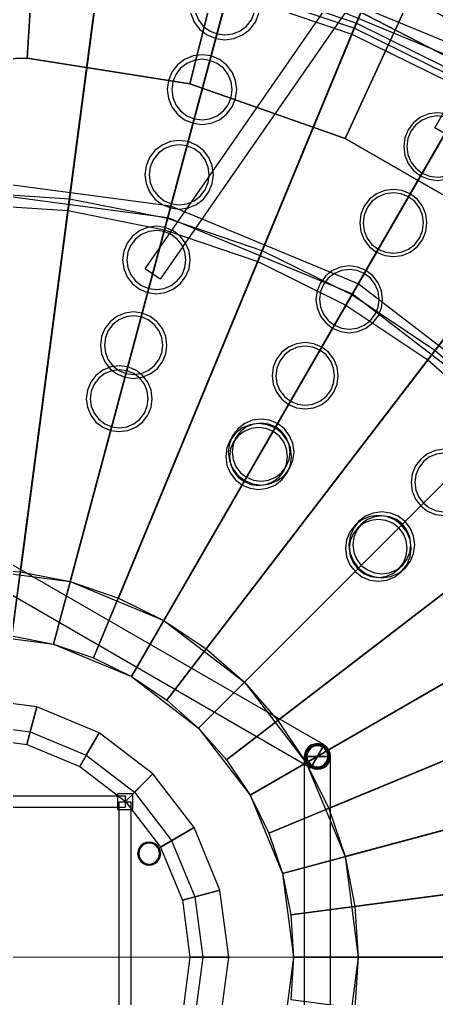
# Model space of a CAD drawing. Header units: millimetres. Extents: x -52000 to 54854, y -52000 to 53750.
# Drawn here: x 770 to 7207, y -635 to 14469 of the extents above; entities that cross this region are included whole.
import ezdxf

# ---------------------------------------------------------------- set-up
doc = ezdxf.new("R2010")
doc.units = ezdxf.units.MM
for name, color, linetype, lineweight in [('D-BMK-AXIS', 7, 'Continuous', 13), ('D-STR-CORE', 7, 'Continuous', 25), ('D-STR-DECK', 7, 'Continuous', 25), ('D-STR-STRC', 7, 'Continuous', 25)]:
    doc.layers.add(name, color=color, linetype=linetype, lineweight=lineweight)

msp = doc.modelspace()

# ---------------------------------------------------------------- linework, layer by layer
at = {"layer": 'D-BMK-AXIS'}
msp.add_line((-52000, 0), (52000, 0), dxfattribs=at)
at = {"layer": 'D-STR-CORE'}
for points in [[(931.7, 3477.3), (1035.3, 3863.7), (0, 4000), (0, 3600)], [(880, 3284.1), (1035.3, 3863.7), (0, 4000), (0, 3400)], [(1700, 2944.5), (2000, 3464.1), (1035.3, 3863.7), (880, 3284.1)], [(1800, 3117.7), (2000, 3464.1), (1035.3, 3863.7), (931.7, 3477.3)], [(2404.2, 2404.2), (2828.4, 2828.4), (2000, 3464.1), (1700, 2944.5)], [(2545.6, 2545.6), (2828.4, 2828.4), (2000, 3464.1), (1800, 3117.7)], [(2944.5, 1700), (3464.1, 2000), (2828.4, 2828.4), (2404.2, 2404.2)], [(3117.7, 1800), (3464.1, 2000), (2828.4, 2828.4), (2545.6, 2545.6)], [(2400, 2310), (-2400, 2310), (-2400, 2490), (2400, 2490)], [(2400, 2310), (-2400, 2310), (-2400, 2490), (2400, 2490)], [(2400, 2310), (-2400, 2310), (-2400, 2490), (2400, 2490)], [(2400, 2310), (-2400, 2310), (-2400, 2490), (2400, 2490)], [(2280, 2280), (2520, 2280), (2520, 2520), (2280, 2520)], [(2310, -2400), (2310, 2400), (2490, 2400), (2490, -2400)], [(2310, -2400), (2310, 2400), (2490, 2400), (2490, -2400)], [(2310, -2400), (2310, 2400), (2490, 2400), (2490, -2400)], [(2310, -2400), (2310, 2400), (2490, 2400), (2490, -2400)], [(3284.1, 880), (3863.7, 1035.3), (3464.1, 2000), (2944.5, 1700)], [(3477.3, 931.7), (3863.7, 1035.3), (3464.1, 2000), (3117.7, 1800)], [(3400, 0), (4000, 0), (3863.7, 1035.3), (3284.1, 880)], [(3600, 0), (4000, 0), (3863.7, 1035.3), (3477.3, 931.7)], [(3284.1, -880), (3863.7, -1035.3), (4000, 0), (3400, 0)], [(3477.3, -931.7), (3863.7, -1035.3), (4000, 0), (3600, 0)]]:
    msp.add_lwpolyline(points, close=True, dxfattribs=at)
at = {"layer": 'D-STR-DECK'}
for points in [[(783.2, 5948.7), (3772.2, 28652.8), (0, 28900), (0, 6000)], [(1552.9, 5795.6), (7479.9, 27915.3), (3772.2, 28652.8), (783.2, 5948.7)], [(2296.1, 5543.3), (11059.6, 26700.1), (7479.9, 27915.3), (1552.9, 5795.6)], [(3000, 5196.2), (14450, 25028.1), (11059.6, 26700.1), (2296.1, 5543.3)], [(3652.6, 4760.1), (17593.2, 22927.9), (14450, 25028.1), (3000, 5196.2)], [(783.2, 5948.7), (3067.4, 23299), (0, 23500), (0, 6000)], [(1552.9, 5795.6), (6082.2, 22699.3), (3067.4, 23299), (783.2, 5948.7)], [(4242.6, 4242.6), (20435.4, 20435.4), (17593.2, 22927.9), (3652.6, 4760.1)], [(2296.1, 5543.3), (8993.1, 21711.2), (6082.2, 22699.3), (1552.9, 5795.6)], [(783.2, 5948.7), (2842.6, 21592), (0, 21778.4), (0, 6000)], [(3000, 5196.2), (11750, 20351.6), (8993.1, 21711.2), (2296.1, 5543.3)], [(1552.9, 5795.6), (5636.7, 21036.3), (2842.6, 21592), (783.2, 5948.7)], [(2296.1, 5543.3), (8334.2, 20120.6), (5636.7, 21036.3), (1552.9, 5795.6)], [(4760.1, 3652.6), (22927.9, 17593.2), (20435.4, 20435.4), (4242.6, 4242.6)], [(3652.6, 4760.1), (14305.9, 18643.8), (11750, 20351.6), (3000, 5196.2)], [(3000, 5196.2), (10889.2, 18860.6), (8334.2, 20120.6), (2296.1, 5543.3)], [(783.2, 5948.7), (2617.9, 19885.1), (0, 20056.7), (0, 6000)], [(1552.9, 5795.6), (5191.1, 19373.3), (2617.9, 19885.1), (783.2, 5948.7)], [(2296.1, 5543.3), (7675.4, 18530), (5191.1, 19373.3), (1552.9, 5795.6)], [(652.6, 4957.2), (2453.9, 18639.2), (0, 18800), (0, 5000)], [(3652.6, 4760.1), (13257.8, 17277.9), (10889.2, 18860.6), (3000, 5196.2)], [(1294.1, 4829.6), (4865.8, 18159.4), (2453.9, 18639.2), (652.6, 4957.2)], [(4242.6, 4242.6), (16617, 16617), (14305.9, 18643.8), (3652.6, 4760.1)], [(3000, 5196.2), (10028.4, 17369.6), (7675.4, 18530), (2296.1, 5543.3)], [(1913.4, 4619.4), (7194.4, 17368.9), (4865.8, 18159.4), (1294.1, 4829.6)], [(5196.2, 3000), (25028.1, 14450), (22927.9, 17593.2), (4760.1, 3652.6)], [(2500, 4330.1), (9400, 16281.3), (7194.4, 17368.9), (1913.4, 4619.4)], [(3652.6, 4760.1), (12209.8, 15912.1), (10028.4, 17369.6), (3000, 5196.2)], [(4242.6, 4242.6), (15399.6, 15399.6), (13257.8, 17277.9), (3652.6, 4760.1)], [(652.6, 4957.2), (2245.1, 17052.9), (0, 17200), (0, 5000)], [(1294.1, 4829.6), (4451.7, 16613.9), (2245.1, 17052.9), (652.6, 4957.2)], [(8039.5, 13548.9), (9264.2, 15612.9), (6876.2, 16841.2), (5969, 14619.3)], [(4760.1, 3652.6), (18643.8, 14305.9), (16617, 16617), (4242.6, 4242.6)], [(1913.4, 4619.4), (6582.2, 15890.7), (4451.7, 16613.9), (1294.1, 4829.6)], [(886.1, 13871.7), (1039.1, 16266.8), (-1942.7, 16183.8), (-1656.7, 13800.9)], [(886.1, 13871.7), (1039.1, 16266.8), (1039.1, 16266.8), (886.1, 13871.7)], [(3399.2, 13478), (3986.1, 15805.1), (1039.1, 16266.8), (886.1, 13871.7)], [(886.1, 13871.7), (1039.1, 16266.8), (1039.1, 16266.8), (886.1, 13871.7)], [(3043.8, 3966.8), (11444.7, 14915), (9400, 16281.3), (2500, 4330.1)], [(1552.9, 5795.6), (4141.1, 15454.8), (0, 16000), (0, 6000)], [(2500, 4330.1), (8600, 14895.6), (6582.2, 15890.7), (1913.4, 4619.4)], [(4242.6, 4242.6), (14182.2, 14182.2), (12209.8, 15912.1), (3652.6, 4760.1)], [(2710, 10622.8), (6307.6, 15810.1), (6537.6, 15650.5), (2940, 10463.2)], [(3399.2, 13478), (3986.1, 15805.1), (3986.1, 15805.1), (3399.2, 13478)], [(5798.4, 12632.8), (6799.6, 14814), (3986.1, 15805.1), (3399.2, 13478)], [(3399.2, 13478), (3986.1, 15805.1), (3986.1, 15805.1), (3399.2, 13478)], [(652.6, 4957.2), (2036.2, 15466.5), (0, 15600), (0, 5000)], [(1294.1, 4829.6), (4037.6, 15068.4), (2036.2, 15466.5), (652.6, 4957.2)], [(3000, 5196.2), (8000, 13856.4), (4141.1, 15454.8), (1552.9, 5795.6)], [(7910, 13700.5), (8000, 13856.4), (4141.1, 15454.8), (4094.5, 15280.9)], [(4760.1, 3652.6), (17277.9, 13257.8), (15399.6, 15399.6), (4242.6, 4242.6)], [(1913.4, 4619.4), (5969.9, 14412.5), (4037.6, 15068.4), (1294.1, 4829.6)], [(5901, 14246.2), (5969.9, 14412.5), (4037.6, 15068.4), (3991, 14894.6)], [(5939.2, 14338.6), (5969.9, 14412.5), (4037.6, 15068.4), (4016.9, 14991.2)], [(3043.8, 3966.8), (10470.7, 13645.7), (8600, 14895.6), (2500, 4330.1)], [(3535.5, 3535.5), (13293.6, 13293.6), (11444.7, 14915), (3043.8, 3966.8)], [(5798.4, 12632.8), (6799.6, 14814), (6799.6, 14814), (5798.4, 12632.8)], [(8003.5, 11364.6), (9385.4, 13326.9), (6799.6, 14814), (5798.4, 12632.8)], [(5798.4, 12632.8), (6799.6, 14814), (6799.6, 14814), (5798.4, 12632.8)], [(8039.5, 13548.9), (8039.5, 13548.9), (5969, 14619.3), (5969, 14619.3)], [(2500, 4330.1), (7800, 13510), (5969.9, 14412.5), (1913.4, 4619.4)], [(5543.3, 2296.1), (26700.1, 11059.6), (25028.1, 14450), (5196.2, 3000)], [(7710, 13354.1), (7800, 13510), (5969.9, 14412.5), (5901, 14246.2)], [(7760, 13440.7), (7800, 13510), (5969.9, 14412.5), (5939.2, 14338.6)], [(7180.5, 12796.9), (8094.1, 14379.4), (8405.9, 14199.4), (7492.2, 12616.9)], [(5196.2, 3000), (20351.6, 11750), (18643.8, 14305.9), (4760.1, 3652.6)], [(4760.1, 3652.6), (15912.1, 12209.8), (14182.2, 14182.2), (4242.6, 4242.6)], [(886.1, 13871.7), (886.1, 13871.7), (-1656.7, 13800.9), (-1656.7, 13800.9)], [(3399.2, 13478), (3399.2, 13478), (886.1, 13871.7), (886.1, 13871.7)], [(4242.6, 4242.6), (11313.7, 11313.7), (8000, 13856.4), (3000, 5196.2)], [(3535.5, 3535.5), (12162.2, 12162.2), (10470.7, 13645.7), (3043.8, 3966.8)], [(3043.8, 3966.8), (9496.7, 12376.3), (7800, 13510), (2500, 4330.1)], [(5798.4, 12632.8), (5798.4, 12632.8), (3399.2, 13478), (3399.2, 13478)], [(3966.8, 3043.8), (14915, 11444.7), (13293.6, 13293.6), (3535.5, 3535.5)], [(5196.2, 3000), (18860.6, 10889.2), (17277.9, 13257.8), (4760.1, 3652.6)], [(8003.5, 11364.6), (8003.5, 11364.6), (5798.4, 12632.8), (5798.4, 12632.8)], [(3535.5, 3535.5), (11030.9, 11030.9), (9496.7, 12376.3), (3043.8, 3966.8)], [(3966.8, 3043.8), (13645.7, 10470.7), (12162.2, 12162.2), (3535.5, 3535.5)], [(5196.2, 3000), (17369.6, 10028.4), (15912.1, 12209.8), (4760.1, 3652.6)], [(3059.2, 11417.2), (3105.8, 11591.1), (0, 12000), (0, 11820)], [(1294.1, 4829.6), (3105.8, 11591.1), (0, 12000), (0, 5000)], [(1516.7, 11520.6), (1540.2, 11699), (0, 11800), (0, 11620)], [(3007.5, 11224.1), (3054.1, 11397.9), (1540.2, 11699), (1516.7, 11520.6)], [(5543.3, 2296.1), (21711.2, 8993.1), (20351.6, 11750), (5196.2, 3000)], [(2500, 4330.1), (6000, 10392.3), (3105.8, 11591.1), (1294.1, 4829.6)], [(5910, 10236.4), (6000, 10392.3), (3105.8, 11591.1), (3059.2, 11417.2)], [(4446.8, 10735.5), (4515.7, 10901.8), (3054.1, 11397.9), (3007.5, 11224.1)], [(4330.1, 2500), (16281.3, 9400), (14915, 11444.7), (3966.8, 3043.8)], [(5196.2, 3000), (13856.4, 8000), (11313.7, 11313.7), (4242.6, 4242.6)], [(3966.8, 3043.8), (12376.3, 9496.7), (11030.9, 11030.9), (3535.5, 3535.5)], [(5795.6, 1552.9), (27915.3, 7479.9), (26700.1, 11059.6), (5543.3, 2296.1)], [(5810, 10063.2), (5900, 10219.1), (4515.7, 10901.8), (4446.8, 10735.5)], [(5543.3, 2296.1), (20120.6, 8334.2), (18860.6, 10889.2), (5196.2, 3000)], [(4330.1, 2500), (14895.6, 8600), (13645.7, 10470.7), (3966.8, 3043.8)], [(3535.5, 3535.5), (8485.3, 8485.3), (6000, 10392.3), (2500, 4330.1)], [(8358, 8358), (8485.3, 8485.3), (6000, 10392.3), (5910, 10236.4)], [(7073.8, 9218.8), (7183.4, 9361.6), (5900, 10219.1), (5810, 10063.2)], [(5543.3, 2296.1), (18530, 7675.4), (17369.6, 10028.4), (5196.2, 3000)], [(4330.1, 2500), (13510, 7800), (12376.3, 9496.7), (3966.8, 3043.8)], [(4619.4, 1913.4), (17368.9, 7194.4), (16281.3, 9400), (4330.1, 2500)], [(8216.6, 8216.6), (8343.9, 8343.9), (7183.4, 9361.6), (7073.8, 9218.8)], [(5795.6, 1552.9), (22699.3, 6082.2), (21711.2, 8993.1), (5543.3, 2296.1)], [(4330.1, 2500), (10392.3, 6000), (8485.3, 8485.3), (3535.5, 3535.5)], [(4619.4, 1913.4), (15890.7, 6582.2), (14895.6, 8600), (4330.1, 2500)], [(5795.6, 1552.9), (21036.3, 5636.7), (20120.6, 8334.2), (5543.3, 2296.1)], [(5795.6, 1552.9), (15454.8, 4141.1), (13856.4, 8000), (5196.2, 3000)], [(4619.4, 1913.4), (14412.5, 5969.9), (13510, 7800), (4330.1, 2500)], [(5795.6, 1552.9), (19373.3, 5191.1), (18530, 7675.4), (5543.3, 2296.1)], [(5948.7, 783.2), (28652.8, 3772.2), (27915.3, 7479.9), (5795.6, 1552.9)], [(4829.6, 1294.1), (18159.4, 4865.8), (17368.9, 7194.4), (4619.4, 1913.4)], [(4829.6, 1294.1), (16613.9, 4451.7), (15890.7, 6582.2), (4619.4, 1913.4)], [(5948.7, 783.2), (23299, 3067.4), (22699.3, 6082.2), (5795.6, 1552.9)], [(4829.6, 1294.1), (11591.1, 3105.8), (10392.3, 6000), (4330.1, 2500)], [(4829.6, 1294.1), (15068.4, 4037.6), (14412.5, 5969.9), (4619.4, 1913.4)], [(5948.7, 783.2), (21592, 2842.6), (21036.3, 5636.7), (5795.6, 1552.9)], [(5948.7, 783.2), (19885.1, 2617.9), (19373.3, 5191.1), (5795.6, 1552.9)], [(4957.2, 652.6), (18639.2, 2453.9), (18159.4, 4865.8), (4829.6, 1294.1)], [(4957.2, 652.6), (17052.9, 2245.1), (16613.9, 4451.7), (4829.6, 1294.1)], [(6000, 0), (16000, 0), (15454.8, 4141.1), (5795.6, 1552.9)], [(4957.2, 652.6), (15466.5, 2036.2), (15068.4, 4037.6), (4829.6, 1294.1)], [(6000, 0), (28900, 0), (28652.8, 3772.2), (5948.7, 783.2)], [(5000, 0), (12000, 0), (11591.1, 3105.8), (4829.6, 1294.1)], [(6000, 0), (23500, 0), (23299, 3067.4), (5948.7, 783.2)], [(6000, 0), (21778.4, 0), (21592, 2842.6), (5948.7, 783.2)], [(6000, 0), (20056.7, 0), (19885.1, 2617.9), (5948.7, 783.2)], [(5000, 0), (18800, 0), (18639.2, 2453.9), (4957.2, 652.6)], [(5000, 0), (17200, 0), (17052.9, 2245.1), (4957.2, 652.6)], [(5000, 0), (15600, 0), (15466.5, 2036.2), (4957.2, 652.6)], [(4829.6, -1294.1), (11591.1, -3105.8), (12000, 0), (5000, 0)], [(4957.2, -652.6), (15466.5, -2036.2), (15600, 0), (5000, 0)], [(4957.2, -652.6), (17052.9, -2245.1), (17200, 0), (5000, 0)], [(4957.2, -652.6), (18639.2, -2453.9), (18800, 0), (5000, 0)], [(5795.6, -1552.9), (15454.8, -4141.1), (16000, 0), (6000, 0)], [(5948.7, -783.2), (19885.1, -2617.9), (20056.7, 0), (6000, 0)], [(5948.7, -783.2), (21592, -2842.6), (21778.4, 0), (6000, 0)], [(5948.7, -783.2), (23299, -3067.4), (23500, 0), (6000, 0)], [(5948.7, -783.2), (28652.8, -3772.2), (28900, 0), (6000, 0)]]:
    msp.add_lwpolyline(points, close=True, dxfattribs=at)
at = {"layer": 'D-STR-STRC'}
for points in [[(4485.2, 14703.5), (4466.6, 14844.7), (4412.1, 14976.2), (4325.4, 15089.2), (4212.5, 15175.9), (4081, 15230.3), (3939.8, 15248.9), (3798.6, 15230.3), (3667.1, 15175.9), (3554.2, 15089.2), (3467.5, 14976.2), (3413, 14844.7), (3394.4, 14703.5), (3413, 14562.4), (3467.5, 14430.8), (3554.2, 14317.9), (3667.1, 14231.2), (3798.6, 14176.7), (3939.8, 14158.2), (4081, 14176.7), (4212.5, 14231.2), (4325.4, 14317.9), (4412.1, 14430.8), (4466.6, 14562.4)], [(4485.2, 14703.5), (4466.6, 14844.7), (4412.1, 14976.2), (4325.4, 15089.2), (4212.5, 15175.9), (4081, 15230.3), (3939.8, 15248.9), (3798.6, 15230.3), (3667.1, 15175.9), (3554.2, 15089.2), (3467.5, 14976.2), (3413, 14844.7), (3394.4, 14703.5), (3413, 14562.4), (3467.5, 14430.8), (3554.2, 14317.9), (3667.1, 14231.2), (3798.6, 14176.7), (3939.8, 14158.2), (4081, 14176.7), (4212.5, 14231.2), (4325.4, 14317.9), (4412.1, 14430.8), (4466.6, 14562.4)], [(4412.1, 14703.5), (4396.1, 14825.8), (4348.9, 14939.7), (4273.8, 15037.5), (4176, 15112.6), (4062.1, 15159.8), (3939.8, 15175.9), (3817.5, 15159.8), (3703.6, 15112.6), (3605.8, 15037.5), (3530.7, 14939.7), (3483.5, 14825.8), (3467.5, 14703.5), (3483.5, 14581.3), (3530.7, 14467.4), (3605.8, 14369.5), (3703.6, 14294.5), (3817.5, 14247.3), (3939.8, 14231.2), (4062.1, 14247.3), (4176, 14294.5), (4273.8, 14369.5), (4348.9, 14467.4), (4396.1, 14581.3)], [(4412.1, 14703.5), (4396.1, 14825.8), (4348.9, 14939.7), (4273.8, 15037.5), (4176, 15112.6), (4062.1, 15159.8), (3939.8, 15175.9), (3817.5, 15159.8), (3703.6, 15112.6), (3605.8, 15037.5), (3530.7, 14939.7), (3483.5, 14825.8), (3467.5, 14703.5), (3483.5, 14581.3), (3530.7, 14467.4), (3605.8, 14369.5), (3703.6, 14294.5), (3817.5, 14247.3), (3939.8, 14231.2), (4062.1, 14247.3), (4176, 14294.5), (4273.8, 14369.5), (4348.9, 14467.4), (4396.1, 14581.3)], [(4124.8, 13388.8), (4106.5, 13527.9), (4052.8, 13657.5), (3967.5, 13768.7), (3856.2, 13854.1), (3726.6, 13907.8), (3587.5, 13926.1), (3448.5, 13907.8), (3318.9, 13854.1), (3207.6, 13768.7), (3122.2, 13657.5), (3068.5, 13527.9), (3050.2, 13388.8), (3068.5, 13249.7), (3122.2, 13120.2), (3207.6, 13008.9), (3318.9, 12923.5), (3448.5, 12869.8), (3587.5, 12851.5), (3726.6, 12869.8), (3856.2, 12923.5), (3967.5, 13008.9), (4052.8, 13120.2), (4106.5, 13249.7)], [(4124.8, 13388.8), (4106.5, 13527.9), (4052.8, 13657.5), (3967.5, 13768.7), (3856.2, 13854.1), (3726.6, 13907.8), (3587.5, 13926.1), (3448.5, 13907.8), (3318.9, 13854.1), (3207.6, 13768.7), (3122.2, 13657.5), (3068.5, 13527.9), (3050.2, 13388.8), (3068.5, 13249.7), (3122.2, 13120.2), (3207.6, 13008.9), (3318.9, 12923.5), (3448.5, 12869.8), (3587.5, 12851.5), (3726.6, 12869.8), (3856.2, 12923.5), (3967.5, 13008.9), (4052.8, 13120.2), (4106.5, 13249.7)], [(4054.6, 13388.8), (4038.7, 13509.7), (3992, 13622.3), (3917.8, 13719.1), (3821.1, 13793.3), (3708.4, 13840), (3587.5, 13855.9), (3466.6, 13840), (3354, 13793.3), (3257.2, 13719.1), (3183, 13622.3), (3136.3, 13509.7), (3120.4, 13388.8), (3136.3, 13267.9), (3183, 13155.3), (3257.2, 13058.5), (3354, 12984.3), (3466.6, 12937.6), (3587.5, 12921.7), (3708.4, 12937.6), (3821.1, 12984.3), (3917.8, 13058.5), (3992, 13155.3), (4038.7, 13267.9)], [(4054.6, 13388.8), (4038.7, 13509.7), (3992, 13622.3), (3917.8, 13719.1), (3821.1, 13793.3), (3708.4, 13840), (3587.5, 13855.9), (3466.6, 13840), (3354, 13793.3), (3257.2, 13719.1), (3183, 13622.3), (3136.3, 13509.7), (3120.4, 13388.8), (3136.3, 13267.9), (3183, 13155.3), (3257.2, 13058.5), (3354, 12984.3), (3466.6, 12937.6), (3587.5, 12921.7), (3708.4, 12937.6), (3821.1, 12984.3), (3917.8, 13058.5), (3992, 13155.3), (4038.7, 13267.9)], [(7743.6, 12509.3), (7725.8, 12644.2), (7673.7, 12769.9), (7590.9, 12877.9), (7482.9, 12960.8), (7357.2, 13012.8), (7222.2, 13030.6), (7087.3, 13012.8), (6961.6, 12960.8), (6853.6, 12877.9), (6770.7, 12769.9), (6718.6, 12644.2), (6700.9, 12509.3), (6718.6, 12374.3), (6770.7, 12248.6), (6853.6, 12140.6), (6961.6, 12057.8), (7087.3, 12005.7), (7222.2, 11987.9), (7357.2, 12005.7), (7482.9, 12057.8), (7590.9, 12140.6), (7673.7, 12248.6), (7725.8, 12374.3)], [(7743.6, 12509.3), (7725.8, 12644.2), (7673.7, 12769.9), (7590.9, 12877.9), (7482.9, 12960.8), (7357.2, 13012.8), (7222.2, 13030.6), (7087.3, 13012.8), (6961.6, 12960.8), (6853.6, 12877.9), (6770.7, 12769.9), (6718.6, 12644.2), (6700.9, 12509.3), (6718.6, 12374.3), (6770.7, 12248.6), (6853.6, 12140.6), (6961.6, 12057.8), (7087.3, 12005.7), (7222.2, 11987.9), (7357.2, 12005.7), (7482.9, 12057.8), (7590.9, 12140.6), (7673.7, 12248.6), (7725.8, 12374.3)], [(7694.7, 12509.3), (7678.6, 12631.5), (7631.4, 12745.5), (7556.3, 12843.3), (7458.5, 12918.4), (7344.5, 12965.6), (7222.2, 12981.7), (7099.9, 12965.6), (6986, 12918.4), (6888.1, 12843.3), (6813.1, 12745.5), (6765.9, 12631.5), (6749.8, 12509.3), (6765.9, 12387), (6813.1, 12273), (6888.1, 12175.2), (6986, 12100.1), (7099.9, 12052.9), (7222.2, 12036.8), (7344.5, 12052.9), (7458.5, 12100.1), (7556.3, 12175.2), (7631.4, 12273), (7678.6, 12387)], [(7694.7, 12509.3), (7678.6, 12631.5), (7631.4, 12745.5), (7556.3, 12843.3), (7458.5, 12918.4), (7344.5, 12965.6), (7222.2, 12981.7), (7099.9, 12965.6), (6986, 12918.4), (6888.1, 12843.3), (6813.1, 12745.5), (6765.9, 12631.5), (6749.8, 12509.3), (6765.9, 12387), (6813.1, 12273), (6888.1, 12175.2), (6986, 12100.1), (7099.9, 12052.9), (7222.2, 12036.8), (7344.5, 12052.9), (7458.5, 12100.1), (7556.3, 12175.2), (7631.4, 12273), (7678.6, 12387)], [(3764.5, 12074.1), (3746.4, 12211), (3693.6, 12338.7), (3609.5, 12448.3), (3499.9, 12532.4), (3372.2, 12585.3), (3235.2, 12603.3), (3098.3, 12585.3), (2970.6, 12532.4), (2861, 12448.3), (2776.9, 12338.7), (2724, 12211), (2706, 12074.1), (2724, 11937.1), (2776.9, 11809.5), (2861, 11699.9), (2970.6, 11615.7), (3098.3, 11562.9), (3235.2, 11544.8), (3372.2, 11562.9), (3499.9, 11615.7), (3609.5, 11699.9), (3693.6, 11809.5), (3746.4, 11937.1)], [(3764.5, 12074.1), (3746.4, 12211), (3693.6, 12338.7), (3609.5, 12448.3), (3499.9, 12532.4), (3372.2, 12585.3), (3235.2, 12603.3), (3098.3, 12585.3), (2970.6, 12532.4), (2861, 12448.3), (2776.9, 12338.7), (2724, 12211), (2706, 12074.1), (2724, 11937.1), (2776.9, 11809.5), (2861, 11699.9), (2970.6, 11615.7), (3098.3, 11562.9), (3235.2, 11544.8), (3372.2, 11562.9), (3499.9, 11615.7), (3609.5, 11699.9), (3693.6, 11809.5), (3746.4, 11937.1)], [(3697.1, 12074.1), (3681.3, 12193.6), (3635.2, 12305), (3561.8, 12400.6), (3466.2, 12474), (3354.8, 12520.2), (3235.2, 12535.9), (3115.7, 12520.2), (3004.3, 12474), (2908.7, 12400.6), (2835.3, 12305), (2789.1, 12193.6), (2773.4, 12074.1), (2789.1, 11954.5), (2835.3, 11843.2), (2908.7, 11747.5), (3004.3, 11674.1), (3115.7, 11628), (3235.2, 11612.2), (3354.8, 11628), (3466.2, 11674.1), (3561.8, 11747.5), (3635.2, 11843.2), (3681.3, 11954.5)], [(3697.1, 12074.1), (3681.3, 12193.6), (3635.2, 12305), (3561.8, 12400.6), (3466.2, 12474), (3354.8, 12520.2), (3235.2, 12535.9), (3115.7, 12520.2), (3004.3, 12474), (2908.7, 12400.6), (2835.3, 12305), (2789.1, 12193.6), (2773.4, 12074.1), (2789.1, 11954.5), (2835.3, 11843.2), (2908.7, 11747.5), (3004.3, 11674.1), (3115.7, 11628), (3235.2, 11612.2), (3354.8, 11628), (3466.2, 11674.1), (3561.8, 11747.5), (3635.2, 11843.2), (3681.3, 11954.5)], [(7059.7, 11330.5), (7042.1, 11464.6), (6990.3, 11589.5), (6908, 11696.8), (6800.7, 11779.1), (6675.7, 11830.9), (6541.7, 11848.6), (6407.6, 11830.9), (6282.6, 11779.1), (6175.3, 11696.8), (6093, 11589.5), (6041.3, 11464.6), (6023.6, 11330.5), (6041.3, 11196.4), (6093, 11071.5), (6175.3, 10964.2), (6282.6, 10881.9), (6407.6, 10830.1), (6541.7, 10812.4), (6675.7, 10830.1), (6800.7, 10881.9), (6908, 10964.2), (6990.3, 11071.5), (7042.1, 11196.4)], [(7059.7, 11330.5), (7042.1, 11464.6), (6990.3, 11589.5), (6908, 11696.8), (6800.7, 11779.1), (6675.7, 11830.9), (6541.7, 11848.6), (6407.6, 11830.9), (6282.6, 11779.1), (6175.3, 11696.8), (6093, 11589.5), (6041.3, 11464.6), (6023.6, 11330.5), (6041.3, 11196.4), (6093, 11071.5), (6175.3, 10964.2), (6282.6, 10881.9), (6407.6, 10830.1), (6541.7, 10812.4), (6675.7, 10830.1), (6800.7, 10881.9), (6908, 10964.2), (6990.3, 11071.5), (7042.1, 11196.4)], [(7008.1, 11330.5), (6992.2, 11451.2), (6945.6, 11563.7), (6871.5, 11660.3), (6774.9, 11734.4), (6662.4, 11781), (6541.7, 11796.9), (6420.9, 11781), (6308.5, 11734.4), (6211.8, 11660.3), (6137.7, 11563.7), (6091.1, 11451.2), (6075.2, 11330.5), (6091.1, 11209.8), (6137.7, 11097.3), (6211.8, 11000.7), (6308.5, 10926.6), (6420.9, 10880), (6541.7, 10864.1), (6662.4, 10880), (6774.9, 10926.6), (6871.5, 11000.7), (6945.6, 11097.3), (6992.2, 11209.8)], [(7008.1, 11330.5), (6992.2, 11451.2), (6945.6, 11563.7), (6871.5, 11660.3), (6774.9, 11734.4), (6662.4, 11781), (6541.7, 11796.9), (6420.9, 11781), (6308.5, 11734.4), (6211.8, 11660.3), (6137.7, 11563.7), (6091.1, 11451.2), (6075.2, 11330.5), (6091.1, 11209.8), (6137.7, 11097.3), (6211.8, 11000.7), (6308.5, 10926.6), (6420.9, 10880), (6541.7, 10864.1), (6662.4, 10880), (6774.9, 10926.6), (6871.5, 11000.7), (6945.6, 11097.3), (6992.2, 11209.8)], [(3404.1, 10759.3), (3386.4, 10894.2), (3334.3, 11019.9), (3251.5, 11127.9), (3143.5, 11210.7), (3017.8, 11262.7), (2883, 11280.5), (2748.1, 11262.7), (2622.4, 11210.7), (2514.4, 11127.9), (2431.6, 11019.9), (2379.6, 10894.2), (2361.8, 10759.3), (2379.6, 10624.5), (2431.6, 10498.8), (2514.4, 10390.8), (2622.4, 10308), (2748.1, 10255.9), (2883, 10238.2), (3017.8, 10255.9), (3143.5, 10308), (3251.5, 10390.8), (3334.3, 10498.8), (3386.4, 10624.5)], [(3404.1, 10759.3), (3386.4, 10894.2), (3334.3, 11019.9), (3251.5, 11127.9), (3143.5, 11210.7), (3017.8, 11262.7), (2883, 11280.5), (2748.1, 11262.7), (2622.4, 11210.7), (2514.4, 11127.9), (2431.6, 11019.9), (2379.6, 10894.2), (2361.8, 10759.3), (2379.6, 10624.5), (2431.6, 10498.8), (2514.4, 10390.8), (2622.4, 10308), (2748.1, 10255.9), (2883, 10238.2), (3017.8, 10255.9), (3143.5, 10308), (3251.5, 10390.8), (3334.3, 10498.8), (3386.4, 10624.5)], [(3339.5, 10759.3), (3324, 10877.5), (3278.4, 10987.6), (3205.8, 11082.2), (3111.2, 11154.7), (3001.1, 11200.3), (2883, 11215.9), (2764.8, 11200.3), (2654.7, 11154.7), (2560.1, 11082.2), (2487.6, 10987.6), (2441.9, 10877.5), (2426.4, 10759.3), (2441.9, 10641.2), (2487.6, 10531.1), (2560.1, 10436.5), (2654.7, 10363.9), (2764.8, 10318.3), (2883, 10302.8), (3001.1, 10318.3), (3111.2, 10363.9), (3205.8, 10436.5), (3278.4, 10531.1), (3324, 10641.2)], [(3339.5, 10759.3), (3324, 10877.5), (3278.4, 10987.6), (3205.8, 11082.2), (3111.2, 11154.7), (3001.1, 11200.3), (2883, 11215.9), (2764.8, 11200.3), (2654.7, 11154.7), (2560.1, 11082.2), (2487.6, 10987.6), (2441.9, 10877.5), (2426.4, 10759.3), (2441.9, 10641.2), (2487.6, 10531.1), (2560.1, 10436.5), (2654.7, 10363.9), (2764.8, 10318.3), (2883, 10302.8), (3001.1, 10318.3), (3111.2, 10363.9), (3205.8, 10436.5), (3278.4, 10531.1), (3324, 10641.2)], [(6375.9, 10151.7), (6358.3, 10285), (6306.9, 10409.1), (6225.1, 10515.7), (6118.5, 10597.5), (5994.3, 10649), (5861.1, 10666.5), (5727.9, 10649), (5603.7, 10597.5), (5497.1, 10515.7), (5415.3, 10409.1), (5363.9, 10285), (5346.3, 10151.7), (5363.9, 10018.5), (5415.3, 9894.4), (5497.1, 9787.7), (5603.7, 9705.9), (5727.9, 9654.5), (5861.1, 9637), (5994.3, 9654.5), (6118.5, 9705.9), (6225.1, 9787.7), (6306.9, 9894.4), (6358.3, 10018.5)], [(6375.9, 10151.7), (6358.3, 10285), (6306.9, 10409.1), (6225.1, 10515.7), (6118.5, 10597.5), (5994.3, 10649), (5861.1, 10666.5), (5727.9, 10649), (5603.7, 10597.5), (5497.1, 10515.7), (5415.3, 10409.1), (5363.9, 10285), (5346.3, 10151.7), (5363.9, 10018.5), (5415.3, 9894.4), (5497.1, 9787.7), (5603.7, 9705.9), (5727.9, 9654.5), (5861.1, 9637), (5994.3, 9654.5), (6118.5, 9705.9), (6225.1, 9787.7), (6306.9, 9894.4), (6358.3, 10018.5)], [(6321.5, 10151.7), (6305.8, 10270.9), (6259.8, 10381.9), (6186.7, 10477.3), (6091.3, 10550.5), (5980.3, 10596.5), (5861.1, 10612.1), (5742, 10596.5), (5630.9, 10550.5), (5535.6, 10477.3), (5462.4, 10381.9), (5416.4, 10270.9), (5400.7, 10151.7), (5416.4, 10032.6), (5462.4, 9921.5), (5535.6, 9826.2), (5630.9, 9753), (5742, 9707), (5861.1, 9691.3), (5980.3, 9707), (6091.3, 9753), (6186.7, 9826.2), (6259.8, 9921.5), (6305.8, 10032.6)], [(6321.5, 10151.7), (6305.8, 10270.9), (6259.8, 10381.9), (6186.7, 10477.3), (6091.3, 10550.5), (5980.3, 10596.5), (5861.1, 10612.1), (5742, 10596.5), (5630.9, 10550.5), (5535.6, 10477.3), (5462.4, 10381.9), (5416.4, 10270.9), (5400.7, 10151.7), (5416.4, 10032.6), (5462.4, 9921.5), (5535.6, 9826.2), (5630.9, 9753), (5742, 9707), (5861.1, 9691.3), (5980.3, 9707), (6091.3, 9753), (6186.7, 9826.2), (6259.8, 9921.5), (6305.8, 10032.6)], [(3043.8, 9444.6), (3026.3, 9577.4), (2975, 9701.1), (2893.5, 9807.4), (2787.2, 9888.9), (2663.5, 9940.2), (2530.7, 9957.7), (2397.9, 9940.2), (2274.1, 9888.9), (2167.9, 9807.4), (2086.3, 9701.1), (2035.1, 9577.4), (2017.6, 9444.6), (2035.1, 9311.8), (2086.3, 9188.1), (2167.9, 9081.8), (2274.1, 9000.3), (2397.9, 8949), (2530.7, 8931.5), (2663.5, 8949), (2787.2, 9000.3), (2893.5, 9081.8), (2975, 9188.1), (3026.3, 9311.8)], [(3043.8, 9444.6), (3026.3, 9577.4), (2975, 9701.1), (2893.5, 9807.4), (2787.2, 9888.9), (2663.5, 9940.2), (2530.7, 9957.7), (2397.9, 9940.2), (2274.1, 9888.9), (2167.9, 9807.4), (2086.3, 9701.1), (2035.1, 9577.4), (2017.6, 9444.6), (2035.1, 9311.8), (2086.3, 9188.1), (2167.9, 9081.8), (2274.1, 9000.3), (2397.9, 8949), (2530.7, 8931.5), (2663.5, 8949), (2787.2, 9000.3), (2893.5, 9081.8), (2975, 9188.1), (3026.3, 9311.8)], [(2982, 9444.6), (2966.6, 9561.4), (2921.5, 9670.3), (2849.8, 9763.7), (2756.3, 9835.5), (2647.5, 9880.5), (2530.7, 9895.9), (2413.9, 9880.5), (2305, 9835.5), (2211.6, 9763.7), (2139.8, 9670.3), (2094.7, 9561.4), (2079.4, 9444.6), (2094.7, 9327.8), (2139.8, 9219), (2211.6, 9125.5), (2305, 9053.8), (2413.9, 9008.7), (2530.7, 8993.3), (2647.5, 9008.7), (2756.3, 9053.8), (2849.8, 9125.5), (2921.5, 9219), (2966.6, 9327.8)], [(2982, 9444.6), (2966.6, 9561.4), (2921.5, 9670.3), (2849.8, 9763.7), (2756.3, 9835.5), (2647.5, 9880.5), (2530.7, 9895.9), (2413.9, 9880.5), (2305, 9835.5), (2211.6, 9763.7), (2139.8, 9670.3), (2094.7, 9561.4), (2079.4, 9444.6), (2094.7, 9327.8), (2139.8, 9219), (2211.6, 9125.5), (2305, 9053.8), (2413.9, 9008.7), (2530.7, 8993.3), (2647.5, 9008.7), (2756.3, 9053.8), (2849.8, 9125.5), (2921.5, 9219), (2966.6, 9327.8)], [(5692, 8973), (5674.6, 9105.4), (5623.5, 9228.7), (5542.2, 9334.7), (5436.3, 9415.9), (5312.9, 9467), (5180.6, 9484.5), (5048.2, 9467), (4924.8, 9415.9), (4818.9, 9334.7), (4737.6, 9228.7), (4686.5, 9105.4), (4669.1, 8973), (4686.5, 8840.6), (4737.6, 8717.2), (4818.9, 8611.3), (4924.8, 8530), (5048.2, 8478.9), (5180.6, 8461.5), (5312.9, 8478.9), (5436.3, 8530), (5542.2, 8611.3), (5623.5, 8717.2), (5674.6, 8840.6)], [(5692, 8973), (5674.6, 9105.4), (5623.5, 9228.7), (5542.2, 9334.7), (5436.3, 9415.9), (5312.9, 9467), (5180.6, 9484.5), (5048.2, 9467), (4924.8, 9415.9), (4818.9, 9334.7), (4737.6, 9228.7), (4686.5, 9105.4), (4669.1, 8973), (4686.5, 8840.6), (4737.6, 8717.2), (4818.9, 8611.3), (4924.8, 8530), (5048.2, 8478.9), (5180.6, 8461.5), (5312.9, 8478.9), (5436.3, 8530), (5542.2, 8611.3), (5623.5, 8717.2), (5674.6, 8840.6)], [(5634.9, 8973), (5619.4, 9090.6), (5574.1, 9200.2), (5501.8, 9294.3), (5407.7, 9366.5), (5298.2, 9411.9), (5180.6, 9427.4), (5063, 9411.9), (4953.4, 9366.5), (4859.3, 9294.3), (4787.1, 9200.2), (4741.7, 9090.6), (4726.2, 8973), (4741.7, 8855.4), (4787.1, 8745.8), (4859.3, 8651.7), (4953.4, 8579.5), (5063, 8534.1), (5180.6, 8518.6), (5298.2, 8534.1), (5407.7, 8579.5), (5501.8, 8651.7), (5574.1, 8745.8), (5619.4, 8855.4)], [(5634.9, 8973), (5619.4, 9090.6), (5574.1, 9200.2), (5501.8, 9294.3), (5407.7, 9366.5), (5298.2, 9411.9), (5180.6, 9427.4), (5063, 9411.9), (4953.4, 9366.5), (4859.3, 9294.3), (4787.1, 9200.2), (4741.7, 9090.6), (4726.2, 8973), (4741.7, 8855.4), (4787.1, 8745.8), (4859.3, 8651.7), (4953.4, 8579.5), (5063, 8534.1), (5180.6, 8518.6), (5298.2, 8534.1), (5407.7, 8579.5), (5501.8, 8651.7), (5574.1, 8745.8), (5619.4, 8855.4)], [(2817.2, 8618.2), (2799.9, 8749.7), (2749.2, 8872.2), (2668.5, 8977.4), (2563.2, 9058.1), (2440.7, 9108.9), (2309.2, 9126.2), (2177.8, 9108.9), (2055.2, 9058.1), (1950, 8977.4), (1869.3, 8872.2), (1818.6, 8749.7), (1801.2, 8618.2), (1818.6, 8486.7), (1869.3, 8364.2), (1950, 8259), (2055.2, 8178.3), (2177.8, 8127.5), (2309.2, 8110.2), (2440.7, 8127.5), (2563.2, 8178.3), (2668.5, 8259), (2749.2, 8364.2), (2799.9, 8486.7)], [(2757.2, 8618.2), (2742, 8734.2), (2697.2, 8842.2), (2626, 8935), (2533.2, 9006.2), (2425.2, 9050.9), (2309.2, 9066.2), (2193.3, 9050.9), (2085.2, 9006.2), (1992.5, 8935), (1921.3, 8842.2), (1876.5, 8734.2), (1861.2, 8618.2), (1876.5, 8502.3), (1921.3, 8394.2), (1992.5, 8301.4), (2085.2, 8230.2), (2193.3, 8185.5), (2309.2, 8170.2), (2425.2, 8185.5), (2533.2, 8230.2), (2626, 8301.4), (2697.2, 8394.2), (2742, 8502.3)], [(4969.1, 7726.9), (4951.8, 7858.4), (4901.1, 7980.9), (4820.3, 8086.1), (4715.1, 8166.8), (4592.6, 8217.6), (4461.1, 8234.9), (4329.6, 8217.6), (4207.1, 8166.8), (4101.9, 8086.1), (4021.2, 7980.9), (3970.4, 7858.4), (3953.1, 7726.9), (3970.4, 7595.4), (4021.2, 7472.9), (4101.9, 7367.7), (4207.1, 7286.9), (4329.6, 7236.2), (4461.1, 7218.9), (4592.6, 7236.2), (4715.1, 7286.9), (4820.3, 7367.7), (4901.1, 7472.9), (4951.8, 7595.4)], [(5008.2, 7794.2), (4990.9, 7925.8), (4940.1, 8048.3), (4859.3, 8153.6), (4754.1, 8234.3), (4631.5, 8285.1), (4500, 8302.4), (4368.5, 8285.1), (4245.9, 8234.3), (4140.7, 8153.6), (4059.9, 8048.3), (4009.1, 7925.8), (3991.8, 7794.2), (4009.1, 7662.7), (4059.9, 7540.1), (4140.7, 7434.9), (4245.9, 7354.1), (4368.5, 7303.4), (4500, 7286), (4631.5, 7303.4), (4754.1, 7354.1), (4859.3, 7434.9), (4940.1, 7540.1), (4990.9, 7662.7)], [(5008.2, 7794.2), (4990.9, 7925.8), (4940.1, 8048.3), (4859.3, 8153.6), (4754.1, 8234.3), (4631.5, 8285.1), (4500, 8302.4), (4368.5, 8285.1), (4245.9, 8234.3), (4140.7, 8153.6), (4059.9, 8048.3), (4009.1, 7925.8), (3991.8, 7794.2), (4009.1, 7662.7), (4059.9, 7540.1), (4140.7, 7434.9), (4245.9, 7354.1), (4368.5, 7303.4), (4500, 7286), (4631.5, 7303.4), (4754.1, 7354.1), (4859.3, 7434.9), (4940.1, 7540.1), (4990.9, 7662.7)], [(4909.1, 7726.9), (4893.8, 7842.8), (4849.1, 7950.9), (4777.9, 8043.7), (4685.1, 8114.9), (4577.1, 8159.6), (4461.1, 8174.9), (4345.2, 8159.6), (4237.1, 8114.9), (4144.3, 8043.7), (4073.1, 7950.9), (4028.4, 7842.8), (4013.1, 7726.9), (4028.4, 7610.9), (4073.1, 7502.9), (4144.3, 7410.1), (4237.1, 7338.9), (4345.2, 7294.1), (4461.1, 7278.9), (4577.1, 7294.1), (4685.1, 7338.9), (4777.9, 7410.1), (4849.1, 7502.9), (4893.8, 7610.9)], [(4948.3, 7794.2), (4933.1, 7910.3), (4888.3, 8018.4), (4817, 8111.3), (4724.2, 8182.5), (4616, 8227.3), (4500, 8242.6), (4384, 8227.3), (4275.8, 8182.5), (4183, 8111.3), (4111.7, 8018.4), (4066.9, 7910.3), (4051.7, 7794.2), (4066.9, 7678.2), (4111.7, 7570.1), (4183, 7477.2), (4275.8, 7406), (4384, 7361.2), (4500, 7345.9), (4616, 7361.2), (4724.2, 7406), (4817, 7477.2), (4888.3, 7570.1), (4933.1, 7678.2)], [(4948.3, 7794.2), (4933.1, 7910.3), (4888.3, 8018.4), (4817, 8111.3), (4724.2, 8182.5), (4616, 8227.3), (4500, 8242.6), (4384, 8227.3), (4275.8, 8182.5), (4183, 8111.3), (4111.7, 8018.4), (4066.9, 7910.3), (4051.7, 7794.2), (4066.9, 7678.2), (4111.7, 7570.1), (4183, 7477.2), (4275.8, 7406), (4384, 7361.2), (4500, 7345.9), (4616, 7361.2), (4724.2, 7406), (4817, 7477.2), (4888.3, 7570.1), (4933.1, 7678.2)], [(7837.9, 7326.4), (7820.5, 7458.8), (7769.4, 7582.2), (7688.1, 7688.1), (7582.2, 7769.4), (7458.8, 7820.5), (7326.4, 7837.9), (7194, 7820.5), (7070.7, 7769.4), (6964.7, 7688.1), (6883.5, 7582.2), (6832.4, 7458.8), (6814.9, 7326.4), (6832.4, 7194), (6883.5, 7070.7), (6964.7, 6964.7), (7070.7, 6883.5), (7194, 6832.4), (7326.4, 6814.9), (7458.8, 6832.4), (7582.2, 6883.5), (7688.1, 6964.7), (7769.4, 7070.7), (7820.5, 7194)], [(7837.9, 7326.4), (7820.5, 7458.8), (7769.4, 7582.2), (7688.1, 7688.1), (7582.2, 7769.4), (7458.8, 7820.5), (7326.4, 7837.9), (7194, 7820.5), (7070.7, 7769.4), (6964.7, 7688.1), (6883.5, 7582.2), (6832.4, 7458.8), (6814.9, 7326.4), (6832.4, 7194), (6883.5, 7070.7), (6964.7, 6964.7), (7070.7, 6883.5), (7194, 6832.4), (7326.4, 6814.9), (7458.8, 6832.4), (7582.2, 6883.5), (7688.1, 6964.7), (7769.4, 7070.7), (7820.5, 7194)], [(7780.8, 7326.4), (7765.3, 7444), (7719.9, 7553.6), (7647.7, 7647.7), (7553.6, 7719.9), (7444, 7765.3), (7326.4, 7780.8), (7208.8, 7765.3), (7099.2, 7719.9), (7005.1, 7647.7), (6932.9, 7553.6), (6887.5, 7444), (6872, 7326.4), (6887.5, 7208.8), (6932.9, 7099.2), (7005.1, 7005.1), (7099.2, 6932.9), (7208.8, 6887.5), (7326.4, 6872), (7444, 6887.5), (7553.6, 6932.9), (7647.7, 7005.1), (7719.9, 7099.2), (7765.3, 7208.8)], [(7780.8, 7326.4), (7765.3, 7444), (7719.9, 7553.6), (7647.7, 7647.7), (7553.6, 7719.9), (7444, 7765.3), (7326.4, 7780.8), (7208.8, 7765.3), (7099.2, 7719.9), (7005.1, 7647.7), (6932.9, 7553.6), (6887.5, 7444), (6872, 7326.4), (6887.5, 7208.8), (6932.9, 7099.2), (7005.1, 7005.1), (7099.2, 6932.9), (7208.8, 6887.5), (7326.4, 6872), (7444, 6887.5), (7553.6, 6932.9), (7647.7, 7005.1), (7719.9, 7099.2), (7765.3, 7208.8)], [(6817, 6309), (6799.7, 6440.4), (6748.9, 6563), (6668.2, 6668.2), (6563, 6748.9), (6440.4, 6799.7), (6309, 6817), (6177.5, 6799.7), (6055, 6748.9), (5949.8, 6668.2), (5869, 6563), (5818.3, 6440.4), (5801, 6309), (5818.3, 6177.5), (5869, 6055), (5949.8, 5949.8), (6055, 5869), (6177.5, 5818.3), (6309, 5801), (6440.4, 5818.3), (6563, 5869), (6668.2, 5949.8), (6748.9, 6055), (6799.7, 6177.5)], [(6872.1, 6364), (6854.8, 6495.5), (6804.1, 6618.1), (6723.3, 6723.3), (6618.1, 6804.1), (6495.5, 6854.8), (6364, 6872.1), (6232.4, 6854.8), (6109.9, 6804.1), (6004.6, 6723.3), (5923.9, 6618.1), (5873.1, 6495.5), (5855.8, 6364), (5873.1, 6232.4), (5923.9, 6109.9), (6004.6, 6004.6), (6109.9, 5923.9), (6232.4, 5873.1), (6364, 5855.8), (6495.5, 5873.1), (6618.1, 5923.9), (6723.3, 6004.6), (6804.1, 6109.9), (6854.8, 6232.4)], [(6872.1, 6364), (6854.8, 6495.5), (6804.1, 6618.1), (6723.3, 6723.3), (6618.1, 6804.1), (6495.5, 6854.8), (6364, 6872.1), (6232.4, 6854.8), (6109.9, 6804.1), (6004.6, 6723.3), (5923.9, 6618.1), (5873.1, 6495.5), (5855.8, 6364), (5873.1, 6232.4), (5923.9, 6109.9), (6004.6, 6004.6), (6109.9, 5923.9), (6232.4, 5873.1), (6364, 5855.8), (6495.5, 5873.1), (6618.1, 5923.9), (6723.3, 6004.6), (6804.1, 6109.9), (6854.8, 6232.4)], [(6812.3, 6364), (6797, 6480), (6752.2, 6588.1), (6681, 6681), (6588.1, 6752.2), (6480, 6797), (6364, 6812.3), (6247.9, 6797), (6139.8, 6752.2), (6046.9, 6681), (5975.7, 6588.1), (5930.9, 6480), (5915.6, 6364), (5930.9, 6247.9), (5975.7, 6139.8), (6046.9, 6046.9), (6139.8, 5975.7), (6247.9, 5930.9), (6364, 5915.6), (6480, 5930.9), (6588.1, 5975.7), (6681, 6046.9), (6752.2, 6139.8), (6797, 6247.9)], [(6812.3, 6364), (6797, 6480), (6752.2, 6588.1), (6681, 6681), (6588.1, 6752.2), (6480, 6797), (6364, 6812.3), (6247.9, 6797), (6139.8, 6752.2), (6046.9, 6681), (5975.7, 6588.1), (5930.9, 6480), (5915.6, 6364), (5930.9, 6247.9), (5975.7, 6139.8), (6046.9, 6046.9), (6139.8, 5975.7), (6247.9, 5930.9), (6364, 5915.6), (6480, 5930.9), (6588.1, 5975.7), (6681, 6046.9), (6752.2, 6139.8), (6797, 6247.9)], [(6757, 6309), (6741.7, 6424.9), (6696.9, 6533), (6625.7, 6625.7), (6533, 6696.9), (6424.9, 6741.7), (6309, 6757), (6193, 6741.7), (6085, 6696.9), (5992.2, 6625.7), (5921, 6533), (5876.2, 6424.9), (5861, 6309), (5876.2, 6193), (5921, 6085), (5992.2, 5992.2), (6085, 5921), (6193, 5876.2), (6309, 5861), (6424.9, 5876.2), (6533, 5921), (6625.7, 5992.2), (6696.9, 6085), (6741.7, 6193)], [(-101.6, 6024), (5267.8, 2924), (5471, 3276), (101.6, 6376)], [(-101.6, 6024), (5267.8, 2924), (5471, 3276), (101.6, 6376)], [(5369.4, 3297.2), (5316.8, 3290.5), (5267.8, 3270.8), (5225.7, 3239.5), (5193.4, 3198.6), (5173.1, 3151), (5166.2, 3100), (5173.1, 3049), (5193.4, 3001.4), (5225.7, 2960.5), (5267.8, 2929.2), (5316.8, 2909.5), (5369.4, 2902.8), (5421.9, 2909.5), (5471, 2929.2), (5513, 2960.5), (5545.3, 3001.4), (5565.6, 3049), (5572.6, 3100), (5565.6, 3151), (5545.3, 3198.6), (5513, 3239.5), (5471, 3270.8), (5421.9, 3290.5)], [(5369.4, 3297.2), (5316.8, 3290.5), (5267.8, 3270.8), (5225.7, 3239.5), (5193.4, 3198.6), (5173.1, 3151), (5166.2, 3100), (5173.1, 3049), (5193.4, 3001.4), (5225.7, 2960.5), (5267.8, 2929.2), (5316.8, 2909.5), (5369.4, 2902.8), (5421.9, 2909.5), (5471, 2929.2), (5513, 2960.5), (5545.3, 3001.4), (5565.6, 3049), (5572.6, 3100), (5565.6, 3151), (5545.3, 3198.6), (5513, 3239.5), (5471, 3270.8), (5421.9, 3290.5)], [(5369.4, 3281.7), (5320.9, 3275.5), (5275.8, 3257.4), (5237, 3228.5), (5207.2, 3190.8), (5188.5, 3147), (5182.2, 3100), (5188.5, 3053), (5207.2, 3009.2), (5237, 2971.5), (5275.8, 2942.6), (5320.9, 2924.5), (5369.4, 2918.3), (5417.8, 2924.5), (5463, 2942.6), (5501.7, 2971.5), (5531.5, 3009.2), (5550.2, 3053), (5556.6, 3100), (5550.2, 3147), (5531.5, 3190.8), (5501.7, 3228.5), (5463, 3257.4), (5417.8, 3275.5)], [(5369.4, 3281.7), (5320.9, 3275.5), (5275.8, 3257.4), (5237, 3228.5), (5207.2, 3190.8), (5188.5, 3147), (5182.2, 3100), (5188.5, 3053), (5207.2, 3009.2), (5237, 2971.5), (5275.8, 2942.6), (5320.9, 2924.5), (5369.4, 2918.3), (5417.8, 2924.5), (5463, 2942.6), (5501.7, 2971.5), (5531.5, 3009.2), (5550.2, 3053), (5556.6, 3100), (5550.2, 3147), (5531.5, 3190.8), (5501.7, 3228.5), (5463, 3257.4), (5417.8, 3275.5)], [(5547.2, 3100), (5541.1, 3146), (5523.3, 3188.9), (5495.1, 3225.7), (5458.3, 3254), (5415.4, 3271.7), (5369.4, 3277.8), (5323.3, 3271.7), (5280.5, 3254), (5243.6, 3225.7), (5215.4, 3188.9), (5197.6, 3146), (5191.6, 3100), (5197.6, 3054), (5215.4, 3011.1), (5243.6, 2974.3), (5280.5, 2946), (5323.3, 2928.3), (5369.4, 2922.2), (5415.4, 2928.3), (5458.3, 2946), (5495.1, 2974.3), (5523.3, 3011.1), (5541.1, 3054)], [(5531.2, 3100), (5525.6, 3141.9), (5509.5, 3180.9), (5483.8, 3214.4), (5450.3, 3240.1), (5411.2, 3256.3), (5369.4, 3261.8), (5327.5, 3256.3), (5288.5, 3240.1), (5254.9, 3214.4), (5229.2, 3180.9), (5213.1, 3141.9), (5207.6, 3100), (5213.1, 3058.1), (5229.2, 3019.1), (5254.9, 2985.6), (5288.5, 2959.9), (5327.5, 2943.7), (5369.4, 2938.2), (5411.2, 2943.7), (5450.3, 2959.9), (5483.8, 2985.6), (5509.5, 3019.1), (5525.6, 3058.1)], [(5471, 3276), (5467.5, 3270), (5457.3, 3252.4), (5441.2, 3224.4), (5420.2, 3188), (5395.7, 3145.5), (5369.4, 3100), (5343.1, 3054.5), (5318.6, 3012), (5297.5, 2975.6), (5281.4, 2947.6), (5271.2, 2930), (5267.8, 2924), (5271.2, 2930), (5281.4, 2947.6), (5297.5, 2975.6), (5318.6, 3012), (5343.1, 3054.5), (5369.4, 3100), (5395.7, 3145.5), (5420.2, 3188), (5441.2, 3224.4), (5457.3, 3252.4), (5467.5, 3270)], [(5471, 3276), (5467.5, 3270), (5457.3, 3252.4), (5441.2, 3224.4), (5420.2, 3188), (5395.7, 3145.5), (5369.4, 3100), (5343.1, 3054.5), (5318.6, 3012), (5297.5, 2975.6), (5281.4, 2947.6), (5271.2, 2930), (5267.8, 2924), (5271.2, 2930), (5281.4, 2947.6), (5297.5, 2975.6), (5318.6, 3012), (5343.1, 3054.5), (5369.4, 3100), (5395.7, 3145.5), (5420.2, 3188), (5441.2, 3224.4), (5457.3, 3252.4), (5467.5, 3270)], [(5463, 3262.1), (5459.8, 3256.6), (5450.4, 3240.4), (5435.5, 3214.6), (5416.2, 3181.1), (5393.6, 3142), (5369.4, 3100), (5345.1, 3058), (5322.6, 3018.9), (5303.2, 2985.4), (5288.3, 2959.6), (5278.9, 2943.4), (5275.8, 2937.9), (5278.9, 2943.4), (5288.3, 2959.6), (5303.2, 2985.4), (5322.6, 3018.9), (5345.1, 3058), (5369.4, 3100), (5393.6, 3142), (5416.2, 3181.1), (5435.5, 3214.6), (5450.4, 3240.4), (5459.8, 3256.6)], [(5463, 3262.1), (5459.8, 3256.6), (5450.4, 3240.4), (5435.5, 3214.6), (5416.2, 3181.1), (5393.6, 3142), (5369.4, 3100), (5345.1, 3058), (5322.6, 3018.9), (5303.2, 2985.4), (5288.3, 2959.6), (5278.9, 2943.4), (5275.8, 2937.9), (5278.9, 2943.4), (5288.3, 2959.6), (5303.2, 2985.4), (5322.6, 3018.9), (5345.1, 3058), (5369.4, 3100), (5393.6, 3142), (5416.2, 3181.1), (5435.5, 3214.6), (5450.4, 3240.4), (5459.8, 3256.6)], [(5166.2, -3100), (5572.6, -3100), (5572.6, 3100), (5166.2, 3100)], [(5572.6, 3100), (5565.6, 3100), (5545.3, 3100), (5513, 3100), (5471, 3100), (5421.9, 3100), (5369.4, 3100), (5316.8, 3100), (5267.8, 3100), (5225.7, 3100), (5193.4, 3100), (5173.1, 3100), (5166.2, 3100), (5173.1, 3100), (5193.4, 3100), (5225.7, 3100), (5267.8, 3100), (5316.8, 3100), (5369.4, 3100), (5421.9, 3100), (5471, 3100), (5513, 3100), (5545.3, 3100), (5565.6, 3100)], [(5166.2, -3100), (5572.6, -3100), (5572.6, 3100), (5166.2, 3100)], [(5572.6, 3100), (5565.6, 3100), (5545.3, 3100), (5513, 3100), (5471, 3100), (5421.9, 3100), (5369.4, 3100), (5316.8, 3100), (5267.8, 3100), (5225.7, 3100), (5193.4, 3100), (5173.1, 3100), (5166.2, 3100), (5173.1, 3100), (5193.4, 3100), (5225.7, 3100), (5267.8, 3100), (5316.8, 3100), (5369.4, 3100), (5421.9, 3100), (5471, 3100), (5513, 3100), (5545.3, 3100), (5565.6, 3100)], [(5556.6, 3100), (5550.2, 3100), (5531.5, 3100), (5501.7, 3100), (5463, 3100), (5417.8, 3100), (5369.4, 3100), (5320.9, 3100), (5275.8, 3100), (5237, 3100), (5207.2, 3100), (5188.5, 3100), (5182.2, 3100), (5188.5, 3100), (5207.2, 3100), (5237, 3100), (5275.8, 3100), (5320.9, 3100), (5369.4, 3100), (5417.8, 3100), (5463, 3100), (5501.7, 3100), (5531.5, 3100), (5550.2, 3100)], [(5556.6, 3100), (5550.2, 3100), (5531.5, 3100), (5501.7, 3100), (5463, 3100), (5417.8, 3100), (5369.4, 3100), (5320.9, 3100), (5275.8, 3100), (5237, 3100), (5207.2, 3100), (5188.5, 3100), (5182.2, 3100), (5188.5, 3100), (5207.2, 3100), (5237, 3100), (5275.8, 3100), (5320.9, 3100), (5369.4, 3100), (5417.8, 3100), (5463, 3100), (5501.7, 3100), (5531.5, 3100), (5550.2, 3100)], [(2949.1, 1600), (2943, 1646), (2925.3, 1688.9), (2897, 1725.7), (2860.2, 1754), (2817.3, 1771.7), (2771.3, 1777.8), (2725.3, 1771.7), (2682.4, 1754), (2645.6, 1725.7), (2617.3, 1688.9), (2599.5, 1646), (2593.5, 1600), (2599.5, 1554), (2617.3, 1511.1), (2645.6, 1474.3), (2682.4, 1446), (2725.3, 1428.3), (2771.3, 1422.2), (2817.3, 1428.3), (2860.2, 1446), (2897, 1474.3), (2925.3, 1511.1), (2943, 1554)], [(2933.1, 1600), (2927.6, 1641.9), (2911.4, 1680.9), (2885.7, 1714.4), (2852.2, 1740.1), (2813.2, 1756.3), (2771.3, 1761.8), (2729.4, 1756.3), (2690.4, 1740.1), (2656.9, 1714.4), (2631.2, 1680.9), (2615, 1641.9), (2609.5, 1600), (2615, 1558.1), (2631.2, 1519.1), (2656.9, 1485.6), (2690.4, 1459.9), (2729.4, 1443.7), (2771.3, 1438.2), (2813.2, 1443.7), (2852.2, 1459.9), (2885.7, 1485.6), (2911.4, 1519.1), (2927.6, 1558.1)]]:
    msp.add_lwpolyline(points, close=True, dxfattribs=at)
msp.add_lwpolyline([(5572.6, -3100), (5572.6, 3100), (5565.6, 3151), (5545.3, 3198.6), (5513, 3239.5), (5471, 3270.8), (5421.9, 3290.5), (5369.4, 3297.2), (5316.8, 3290.5), (5267.8, 3270.8), (5225.7, 3239.5), (5193.4, 3198.6), (5173.1, 3151), (5166.2, 3100), (5166.2, -3100)], dxfattribs=at)
msp.add_lwpolyline([(5572.6, -3100), (5572.6, 3100), (5565.6, 3151), (5545.3, 3198.6), (5513, 3239.5), (5471, 3270.8), (5421.9, 3290.5), (5369.4, 3297.2), (5316.8, 3290.5), (5267.8, 3270.8), (5225.7, 3239.5), (5193.4, 3198.6), (5173.1, 3151), (5166.2, 3100), (5166.2, -3100)], dxfattribs=at)

doc.saveas('drawing.dxf')
